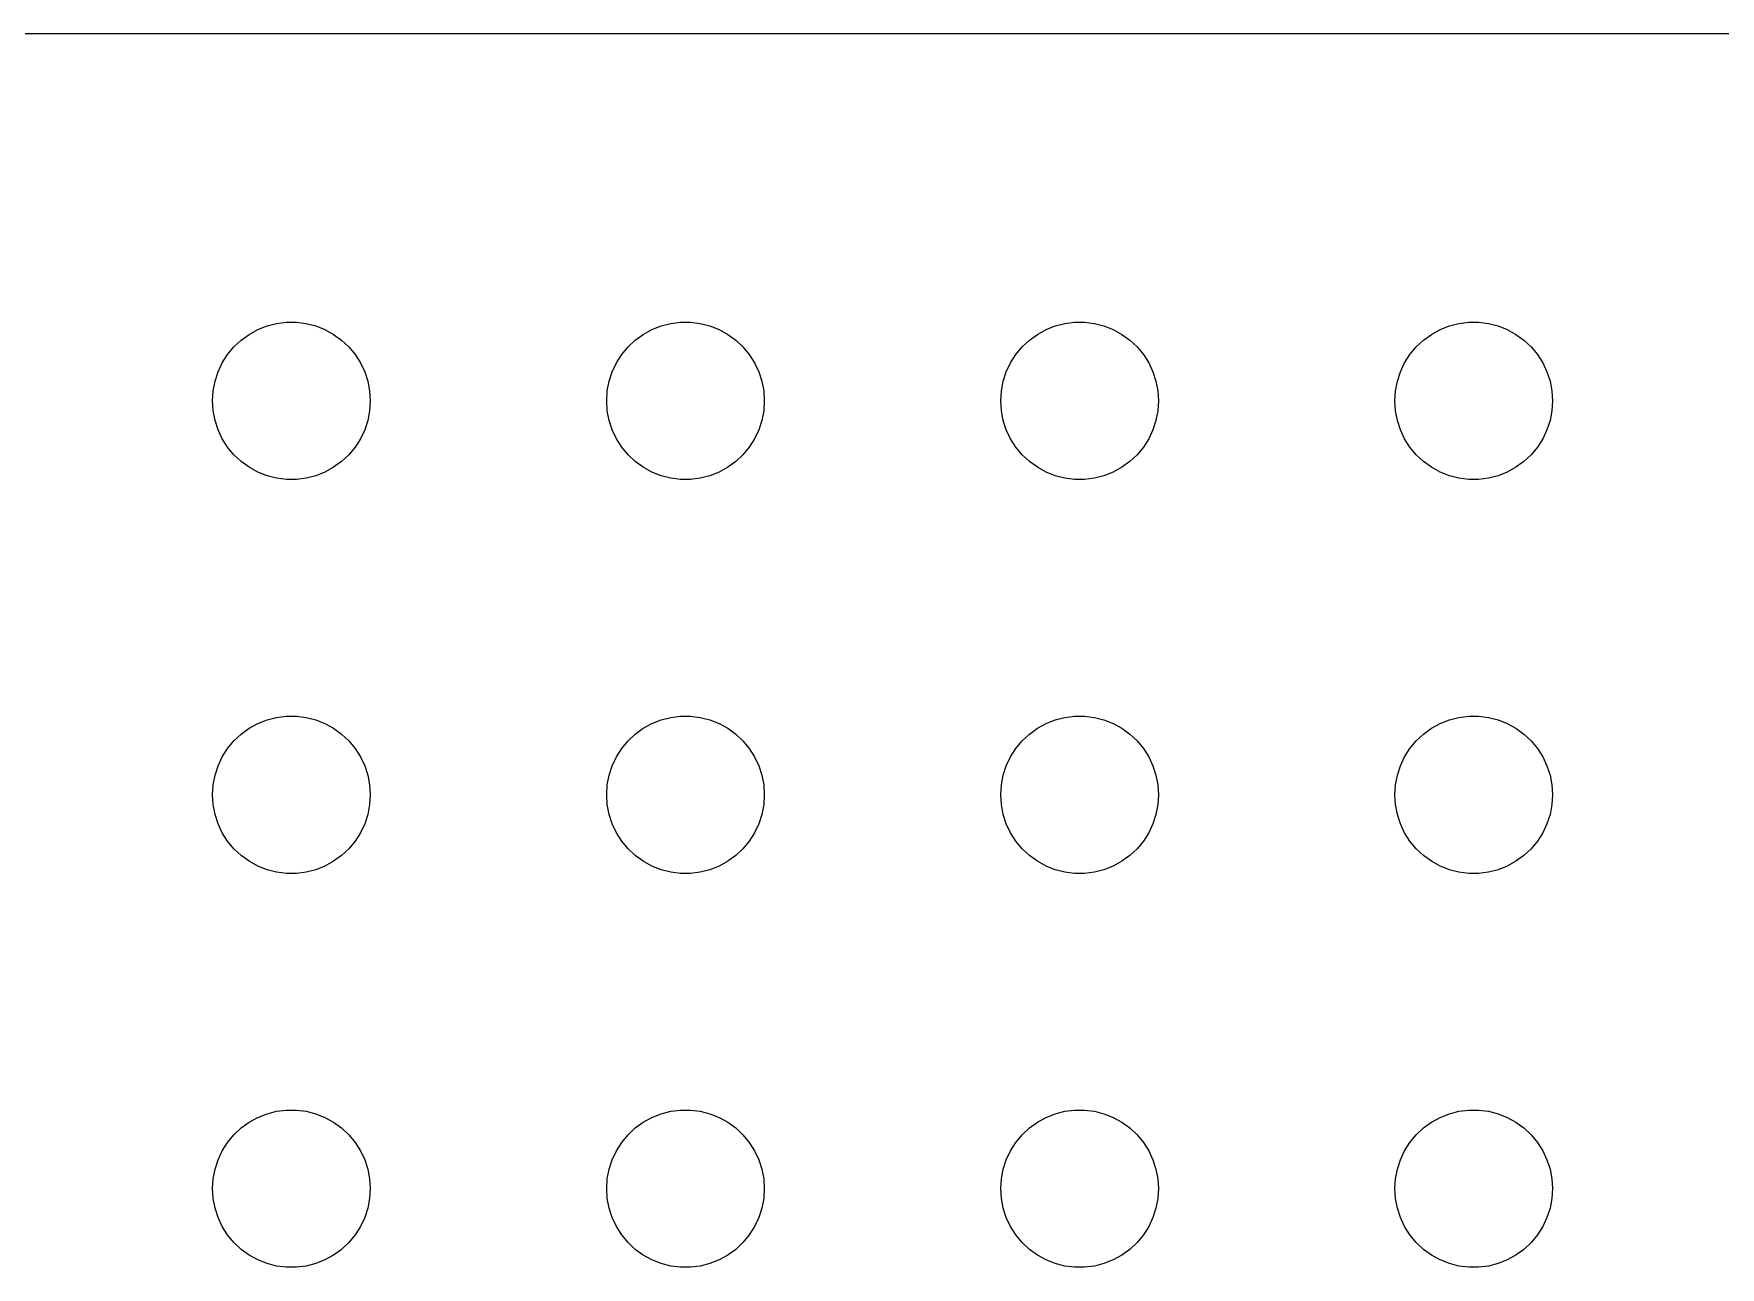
# Model space of a CAD drawing. Header units: metres. Extents: x -134 to 134, y 176 to 394.
# Drawn here: x -102.4 to -70.31, y 256.5 to 279.99 of the extents above; entities that cross this region are included whole.
import ezdxf

# ---------------------------------------------------------------- set-up
doc = ezdxf.new("R2010")
doc.units = ezdxf.units.M

msp = doc.modelspace()

# ---------------------------------------------------------------- linework, layer by layer
for p, q in [((129.814, 279.99), (-129.814, 279.99)), ((-98.1387, 274.357), (-97.9635, 274.427)), ((-97.9635, 274.427), (-97.7811, 274.473)), ((-97.7811, 274.473), (-97.5942, 274.497)), ((-97.5942, 274.497), (-97.4058, 274.497)), ((-97.4058, 274.497), (-97.2189, 274.473)), ((-97.2189, 274.473), (-97.0365, 274.427)), ((-97.0365, 274.427), (-96.8613, 274.357)), ((-90.6387, 274.357), (-90.4635, 274.427)), ((-90.4635, 274.427), (-90.2811, 274.473)), ((-90.2811, 274.473), (-90.0942, 274.497)), ((-90.0942, 274.497), (-89.9058, 274.497)), ((-89.9058, 274.497), (-89.7189, 274.473)), ((-89.7189, 274.473), (-89.5365, 274.427)), ((-89.5365, 274.427), (-89.3613, 274.357)), ((-83.1387, 274.357), (-82.9635, 274.427)), ((-82.9635, 274.427), (-82.7811, 274.473)), ((-82.7811, 274.473), (-82.5942, 274.497)), ((-82.5942, 274.497), (-82.4058, 274.497)), ((-82.4058, 274.497), (-82.2189, 274.473)), ((-82.2189, 274.473), (-82.0365, 274.427)), ((-82.0365, 274.427), (-81.8613, 274.357)), ((-75.6387, 274.357), (-75.4635, 274.427)), ((-75.4635, 274.427), (-75.2811, 274.473)), ((-75.2811, 274.473), (-75.0942, 274.497)), ((-75.0942, 274.497), (-74.9058, 274.497)), ((-74.9058, 274.497), (-74.7189, 274.473)), ((-74.7189, 274.473), (-74.5365, 274.427)), ((-74.5365, 274.427), (-74.3613, 274.357)), ((-98.5934, 274.027), (-98.4561, 274.156)), ((-98.4561, 274.156), (-98.3037, 274.266)), ((-98.3037, 274.266), (-98.1387, 274.357)), ((-96.8613, 274.357), (-96.6963, 274.266)), ((-96.6963, 274.266), (-96.5439, 274.156)), ((-96.5439, 274.156), (-96.4065, 274.027)), ((-91.0934, 274.027), (-90.9561, 274.156)), ((-90.9561, 274.156), (-90.8037, 274.266)), ((-90.8037, 274.266), (-90.6387, 274.357)), ((-89.3613, 274.357), (-89.1963, 274.266)), ((-89.1963, 274.266), (-89.0439, 274.156)), ((-89.0439, 274.156), (-88.9065, 274.027)), ((-83.5934, 274.027), (-83.4561, 274.156)), ((-83.4561, 274.156), (-83.3037, 274.266)), ((-83.3037, 274.266), (-83.1387, 274.357)), ((-81.8613, 274.357), (-81.6963, 274.266)), ((-81.6963, 274.266), (-81.5439, 274.156)), ((-81.5439, 274.156), (-81.4065, 274.027)), ((-76.0934, 274.027), (-75.9561, 274.156)), ((-75.9561, 274.156), (-75.8037, 274.266)), ((-75.8037, 274.266), (-75.6387, 274.357)), ((-74.3613, 274.357), (-74.1963, 274.266)), ((-74.1963, 274.266), (-74.0439, 274.156)), ((-74.0439, 274.156), (-73.9065, 274.027)), ((-98.8145, 273.723), (-98.7135, 273.882)), ((-98.7135, 273.882), (-98.5934, 274.027)), ((-96.4065, 274.027), (-96.2865, 273.882)), ((-96.2865, 273.882), (-96.1855, 273.723)), ((-91.3145, 273.723), (-91.2135, 273.882)), ((-91.2135, 273.882), (-91.0934, 274.027)), ((-88.9065, 274.027), (-88.7865, 273.882)), ((-88.7865, 273.882), (-88.6855, 273.723)), ((-83.8145, 273.723), (-83.7135, 273.882)), ((-83.7135, 273.882), (-83.5934, 274.027)), ((-81.4065, 274.027), (-81.2865, 273.882)), ((-81.2865, 273.882), (-81.1855, 273.723)), ((-76.3145, 273.723), (-76.2135, 273.882)), ((-76.2135, 273.882), (-76.0934, 274.027)), ((-73.9065, 274.027), (-73.7865, 273.882)), ((-73.7865, 273.882), (-73.6855, 273.723)), ((-98.9529, 273.373), (-98.8947, 273.552)), ((-98.8947, 273.552), (-98.8145, 273.723)), ((-96.1855, 273.723), (-96.1053, 273.552)), ((-96.1053, 273.552), (-96.0471, 273.373)), ((-91.4529, 273.373), (-91.3947, 273.552)), ((-91.3947, 273.552), (-91.3145, 273.723)), ((-88.6855, 273.723), (-88.6053, 273.552)), ((-88.6053, 273.552), (-88.5471, 273.373)), ((-83.9529, 273.373), (-83.8947, 273.552)), ((-83.8947, 273.552), (-83.8145, 273.723)), ((-81.1855, 273.723), (-81.1053, 273.552)), ((-81.1053, 273.552), (-81.0471, 273.373)), ((-76.4529, 273.373), (-76.3947, 273.552)), ((-76.3947, 273.552), (-76.3145, 273.723)), ((-73.6855, 273.723), (-73.6053, 273.552)), ((-73.6053, 273.552), (-73.5471, 273.373)), ((-99, 273), (-98.9882, 273.188)), ((-98.9882, 273.188), (-98.9529, 273.373)), ((-96.0471, 273.373), (-96.0118, 273.188)), ((-96.0118, 273.188), (-96, 273)), ((-91.5, 273), (-91.4882, 273.188)), ((-91.4882, 273.188), (-91.4529, 273.373)), ((-88.5471, 273.373), (-88.5118, 273.188)), ((-88.5118, 273.188), (-88.5, 273)), ((-84, 273), (-83.9882, 273.188)), ((-83.9882, 273.188), (-83.9529, 273.373)), ((-81.0471, 273.373), (-81.0118, 273.188)), ((-81.0118, 273.188), (-81, 273)), ((-76.5, 273), (-76.4882, 273.188)), ((-76.4882, 273.188), (-76.4529, 273.373)), ((-73.5471, 273.373), (-73.5118, 273.188)), ((-73.5118, 273.188), (-73.5, 273)), ((-98.9882, 272.812), (-99, 273)), ((-96, 273), (-96.0118, 272.812)), ((-91.4882, 272.812), (-91.5, 273)), ((-88.5, 273), (-88.5118, 272.812)), ((-83.9882, 272.812), (-84, 273)), ((-81, 273), (-81.0118, 272.812)), ((-76.4882, 272.812), (-76.5, 273)), ((-73.5, 273), (-73.5118, 272.812)), ((-98.9529, 272.627), (-98.9882, 272.812)), ((-98.8947, 272.448), (-98.9529, 272.627)), ((-96.0471, 272.627), (-96.1053, 272.448)), ((-96.0118, 272.812), (-96.0471, 272.627)), ((-91.4529, 272.627), (-91.4882, 272.812)), ((-91.3947, 272.448), (-91.4529, 272.627)), ((-88.5471, 272.627), (-88.6053, 272.448)), ((-88.5118, 272.812), (-88.5471, 272.627)), ((-83.9529, 272.627), (-83.9882, 272.812)), ((-83.8947, 272.448), (-83.9529, 272.627)), ((-81.0471, 272.627), (-81.1053, 272.448)), ((-81.0118, 272.812), (-81.0471, 272.627)), ((-76.4529, 272.627), (-76.4882, 272.812)), ((-76.3947, 272.448), (-76.4529, 272.627)), ((-73.5471, 272.627), (-73.6053, 272.448)), ((-73.5118, 272.812), (-73.5471, 272.627)), ((-98.8145, 272.277), (-98.8947, 272.448)), ((-98.7135, 272.118), (-98.8145, 272.277)), ((-96.1855, 272.277), (-96.2865, 272.118)), ((-96.1053, 272.448), (-96.1855, 272.277)), ((-91.3145, 272.277), (-91.3947, 272.448)), ((-91.2135, 272.118), (-91.3145, 272.277)), ((-88.6855, 272.277), (-88.7865, 272.118)), ((-88.6053, 272.448), (-88.6855, 272.277)), ((-83.8145, 272.277), (-83.8947, 272.448)), ((-83.7135, 272.118), (-83.8145, 272.277)), ((-81.1855, 272.277), (-81.2865, 272.118)), ((-81.1053, 272.448), (-81.1855, 272.277)), ((-76.3145, 272.277), (-76.3947, 272.448)), ((-76.2135, 272.118), (-76.3145, 272.277)), ((-73.6855, 272.277), (-73.7865, 272.118)), ((-73.6053, 272.448), (-73.6855, 272.277)), ((-98.5934, 271.973), (-98.7135, 272.118)), ((-98.4561, 271.844), (-98.5934, 271.973)), ((-96.4065, 271.973), (-96.5439, 271.844)), ((-96.2865, 272.118), (-96.4065, 271.973)), ((-91.0934, 271.973), (-91.2135, 272.118)), ((-90.9561, 271.844), (-91.0934, 271.973)), ((-88.9065, 271.973), (-89.0439, 271.844)), ((-88.7865, 272.118), (-88.9065, 271.973)), ((-83.5934, 271.973), (-83.7135, 272.118)), ((-83.4561, 271.844), (-83.5934, 271.973)), ((-81.4065, 271.973), (-81.5439, 271.844)), ((-81.2865, 272.118), (-81.4065, 271.973)), ((-76.0934, 271.973), (-76.2135, 272.118)), ((-75.9561, 271.844), (-76.0934, 271.973)), ((-73.9065, 271.973), (-74.0439, 271.844)), ((-73.7865, 272.118), (-73.9065, 271.973)), ((-98.3037, 271.734), (-98.4561, 271.844)), ((-98.1387, 271.643), (-98.3037, 271.734)), ((-97.9635, 271.573), (-98.1387, 271.643)), ((-97.7811, 271.527), (-97.9635, 271.573)), ((-97.0365, 271.573), (-97.2189, 271.527)), ((-96.8613, 271.643), (-97.0365, 271.573)), ((-96.6963, 271.734), (-96.8613, 271.643)), ((-96.5439, 271.844), (-96.6963, 271.734)), ((-90.8037, 271.734), (-90.9561, 271.844)), ((-90.6387, 271.643), (-90.8037, 271.734)), ((-90.4635, 271.573), (-90.6387, 271.643)), ((-90.2811, 271.527), (-90.4635, 271.573)), ((-89.5365, 271.573), (-89.7189, 271.527)), ((-89.3613, 271.643), (-89.5365, 271.573)), ((-89.1963, 271.734), (-89.3613, 271.643)), ((-89.0439, 271.844), (-89.1963, 271.734)), ((-83.3037, 271.734), (-83.4561, 271.844)), ((-83.1387, 271.643), (-83.3037, 271.734)), ((-82.9635, 271.573), (-83.1387, 271.643)), ((-82.7811, 271.527), (-82.9635, 271.573)), ((-82.0365, 271.573), (-82.2189, 271.527)), ((-81.8613, 271.643), (-82.0365, 271.573)), ((-81.6963, 271.734), (-81.8613, 271.643)), ((-81.5439, 271.844), (-81.6963, 271.734)), ((-75.8037, 271.734), (-75.9561, 271.844)), ((-75.6387, 271.643), (-75.8037, 271.734)), ((-75.4635, 271.573), (-75.6387, 271.643)), ((-75.2811, 271.527), (-75.4635, 271.573)), ((-74.5365, 271.573), (-74.7189, 271.527)), ((-74.3613, 271.643), (-74.5365, 271.573)), ((-74.1963, 271.734), (-74.3613, 271.643)), ((-74.0439, 271.844), (-74.1963, 271.734)), ((-97.5942, 271.503), (-97.7811, 271.527)), ((-97.4058, 271.503), (-97.5942, 271.503)), ((-97.2189, 271.527), (-97.4058, 271.503)), ((-90.0942, 271.503), (-90.2811, 271.527)), ((-89.9058, 271.503), (-90.0942, 271.503)), ((-89.7189, 271.527), (-89.9058, 271.503)), ((-82.5942, 271.503), (-82.7811, 271.527)), ((-82.4058, 271.503), (-82.5942, 271.503)), ((-82.2189, 271.527), (-82.4058, 271.503)), ((-75.0942, 271.503), (-75.2811, 271.527)), ((-74.9058, 271.503), (-75.0942, 271.503)), ((-74.7189, 271.527), (-74.9058, 271.503)), ((-98.4561, 266.656), (-98.3037, 266.766)), ((-98.3037, 266.766), (-98.1387, 266.857)), ((-98.1387, 266.857), (-97.9635, 266.927)), ((-97.9635, 266.927), (-97.7811, 266.973)), ((-97.7811, 266.973), (-97.5942, 266.997)), ((-97.5942, 266.997), (-97.4058, 266.997)), ((-97.4058, 266.997), (-97.2189, 266.973)), ((-97.2189, 266.973), (-97.0365, 266.927)), ((-97.0365, 266.927), (-96.8613, 266.857)), ((-96.8613, 266.857), (-96.6963, 266.766)), ((-96.6963, 266.766), (-96.5439, 266.656)), ((-90.9561, 266.656), (-90.8037, 266.766)), ((-90.8037, 266.766), (-90.6387, 266.857)), ((-90.6387, 266.857), (-90.4635, 266.927)), ((-90.4635, 266.927), (-90.2811, 266.973)), ((-90.2811, 266.973), (-90.0942, 266.997)), ((-90.0942, 266.997), (-89.9058, 266.997)), ((-89.9058, 266.997), (-89.7189, 266.973)), ((-89.7189, 266.973), (-89.5365, 266.927)), ((-89.5365, 266.927), (-89.3613, 266.857)), ((-89.3613, 266.857), (-89.1963, 266.766)), ((-89.1963, 266.766), (-89.0439, 266.656)), ((-83.4561, 266.656), (-83.3037, 266.766)), ((-83.3037, 266.766), (-83.1387, 266.857)), ((-83.1387, 266.857), (-82.9635, 266.927)), ((-82.9635, 266.927), (-82.7811, 266.973)), ((-82.7811, 266.973), (-82.5942, 266.997)), ((-82.5942, 266.997), (-82.4058, 266.997)), ((-82.4058, 266.997), (-82.2189, 266.973)), ((-82.2189, 266.973), (-82.0365, 266.927)), ((-82.0365, 266.927), (-81.8613, 266.857)), ((-81.8613, 266.857), (-81.6963, 266.766)), ((-81.6963, 266.766), (-81.5439, 266.656)), ((-75.9561, 266.656), (-75.8037, 266.766)), ((-75.8037, 266.766), (-75.6387, 266.857)), ((-75.6387, 266.857), (-75.4635, 266.927)), ((-75.4635, 266.927), (-75.2811, 266.973)), ((-75.2811, 266.973), (-75.0942, 266.997)), ((-75.0942, 266.997), (-74.9058, 266.997)), ((-74.9058, 266.997), (-74.7189, 266.973)), ((-74.7189, 266.973), (-74.5365, 266.927)), ((-74.5365, 266.927), (-74.3613, 266.857)), ((-74.3613, 266.857), (-74.1963, 266.766)), ((-74.1963, 266.766), (-74.0439, 266.656)), ((-98.7135, 266.382), (-98.5934, 266.527)), ((-98.5934, 266.527), (-98.4561, 266.656)), ((-96.5439, 266.656), (-96.4065, 266.527)), ((-96.4065, 266.527), (-96.2865, 266.382)), ((-91.2135, 266.382), (-91.0934, 266.527)), ((-91.0934, 266.527), (-90.9561, 266.656)), ((-89.0439, 266.656), (-88.9065, 266.527)), ((-88.9065, 266.527), (-88.7865, 266.382)), ((-83.7135, 266.382), (-83.5934, 266.527)), ((-83.5934, 266.527), (-83.4561, 266.656)), ((-81.5439, 266.656), (-81.4065, 266.527)), ((-81.4065, 266.527), (-81.2865, 266.382)), ((-76.2135, 266.382), (-76.0934, 266.527)), ((-76.0934, 266.527), (-75.9561, 266.656)), ((-74.0439, 266.656), (-73.9065, 266.527)), ((-73.9065, 266.527), (-73.7865, 266.382)), ((-98.8947, 266.052), (-98.8145, 266.223)), ((-98.8145, 266.223), (-98.7135, 266.382)), ((-96.2865, 266.382), (-96.1855, 266.223)), ((-96.1855, 266.223), (-96.1053, 266.052)), ((-91.3947, 266.052), (-91.3145, 266.223)), ((-91.3145, 266.223), (-91.2135, 266.382)), ((-88.7865, 266.382), (-88.6855, 266.223)), ((-88.6855, 266.223), (-88.6053, 266.052)), ((-83.8947, 266.052), (-83.8145, 266.223)), ((-83.8145, 266.223), (-83.7135, 266.382)), ((-81.2865, 266.382), (-81.1855, 266.223)), ((-81.1855, 266.223), (-81.1053, 266.052)), ((-76.3947, 266.052), (-76.3145, 266.223)), ((-76.3145, 266.223), (-76.2135, 266.382)), ((-73.7865, 266.382), (-73.6855, 266.223)), ((-73.6855, 266.223), (-73.6053, 266.052)), ((-98.9882, 265.688), (-98.9529, 265.873)), ((-98.9529, 265.873), (-98.8947, 266.052)), ((-96.1053, 266.052), (-96.0471, 265.873)), ((-96.0471, 265.873), (-96.0118, 265.688)), ((-91.4882, 265.688), (-91.4529, 265.873)), ((-91.4529, 265.873), (-91.3947, 266.052)), ((-88.6053, 266.052), (-88.5471, 265.873)), ((-88.5471, 265.873), (-88.5118, 265.688)), ((-83.9882, 265.688), (-83.9529, 265.873)), ((-83.9529, 265.873), (-83.8947, 266.052)), ((-81.1053, 266.052), (-81.0471, 265.873)), ((-81.0471, 265.873), (-81.0118, 265.688)), ((-76.4882, 265.688), (-76.4529, 265.873)), ((-76.4529, 265.873), (-76.3947, 266.052)), ((-73.6053, 266.052), (-73.5471, 265.873)), ((-73.5471, 265.873), (-73.5118, 265.688)), ((-99, 265.5), (-98.9882, 265.688)), ((-98.9882, 265.312), (-99, 265.5)), ((-96.0118, 265.688), (-96, 265.5)), ((-96, 265.5), (-96.0118, 265.312)), ((-91.5, 265.5), (-91.4882, 265.688)), ((-91.4882, 265.312), (-91.5, 265.5)), ((-88.5118, 265.688), (-88.5, 265.5)), ((-88.5, 265.5), (-88.5118, 265.312)), ((-84, 265.5), (-83.9882, 265.688)), ((-83.9882, 265.312), (-84, 265.5)), ((-81.0118, 265.688), (-81, 265.5)), ((-81, 265.5), (-81.0118, 265.312)), ((-76.5, 265.5), (-76.4882, 265.688)), ((-76.4882, 265.312), (-76.5, 265.5)), ((-73.5118, 265.688), (-73.5, 265.5)), ((-73.5, 265.5), (-73.5118, 265.312)), ((-98.9529, 265.127), (-98.9882, 265.312)), ((-98.8947, 264.948), (-98.9529, 265.127)), ((-96.0471, 265.127), (-96.1053, 264.948)), ((-96.0118, 265.312), (-96.0471, 265.127)), ((-91.4529, 265.127), (-91.4882, 265.312)), ((-91.3947, 264.948), (-91.4529, 265.127)), ((-88.5471, 265.127), (-88.6053, 264.948)), ((-88.5118, 265.312), (-88.5471, 265.127)), ((-83.9529, 265.127), (-83.9882, 265.312)), ((-83.8947, 264.948), (-83.9529, 265.127)), ((-81.0471, 265.127), (-81.1053, 264.948)), ((-81.0118, 265.312), (-81.0471, 265.127)), ((-76.4529, 265.127), (-76.4882, 265.312)), ((-76.3947, 264.948), (-76.4529, 265.127)), ((-73.5471, 265.127), (-73.6053, 264.948)), ((-73.5118, 265.312), (-73.5471, 265.127)), ((-98.8145, 264.777), (-98.8947, 264.948)), ((-96.1053, 264.948), (-96.1855, 264.777)), ((-91.3145, 264.777), (-91.3947, 264.948)), ((-88.6053, 264.948), (-88.6855, 264.777)), ((-83.8145, 264.777), (-83.8947, 264.948)), ((-81.1053, 264.948), (-81.1855, 264.777)), ((-76.3145, 264.777), (-76.3947, 264.948)), ((-73.6053, 264.948), (-73.6855, 264.777)), ((-98.7135, 264.618), (-98.8145, 264.777)), ((-98.5934, 264.473), (-98.7135, 264.618)), ((-96.2865, 264.618), (-96.4065, 264.473)), ((-96.1855, 264.777), (-96.2865, 264.618)), ((-91.2135, 264.618), (-91.3145, 264.777)), ((-91.0934, 264.473), (-91.2135, 264.618)), ((-88.7865, 264.618), (-88.9065, 264.473)), ((-88.6855, 264.777), (-88.7865, 264.618)), ((-83.7135, 264.618), (-83.8145, 264.777)), ((-83.5934, 264.473), (-83.7135, 264.618)), ((-81.2865, 264.618), (-81.4065, 264.473)), ((-81.1855, 264.777), (-81.2865, 264.618)), ((-76.2135, 264.618), (-76.3145, 264.777)), ((-76.0934, 264.473), (-76.2135, 264.618)), ((-73.7865, 264.618), (-73.9065, 264.473)), ((-73.6855, 264.777), (-73.7865, 264.618)), ((-98.4561, 264.344), (-98.5934, 264.473)), ((-98.3037, 264.234), (-98.4561, 264.344)), ((-98.1387, 264.143), (-98.3037, 264.234)), ((-96.6963, 264.234), (-96.8613, 264.143)), ((-96.5439, 264.344), (-96.6963, 264.234)), ((-96.4065, 264.473), (-96.5439, 264.344)), ((-90.9561, 264.344), (-91.0934, 264.473)), ((-90.8037, 264.234), (-90.9561, 264.344)), ((-90.6387, 264.143), (-90.8037, 264.234)), ((-89.1963, 264.234), (-89.3613, 264.143)), ((-89.0439, 264.344), (-89.1963, 264.234)), ((-88.9065, 264.473), (-89.0439, 264.344)), ((-83.4561, 264.344), (-83.5934, 264.473)), ((-83.3037, 264.234), (-83.4561, 264.344)), ((-83.1387, 264.143), (-83.3037, 264.234)), ((-81.6963, 264.234), (-81.8613, 264.143)), ((-81.5439, 264.344), (-81.6963, 264.234)), ((-81.4065, 264.473), (-81.5439, 264.344)), ((-75.9561, 264.344), (-76.0934, 264.473)), ((-75.8037, 264.234), (-75.9561, 264.344)), ((-75.6387, 264.143), (-75.8037, 264.234)), ((-74.1963, 264.234), (-74.3613, 264.143)), ((-74.0439, 264.344), (-74.1963, 264.234)), ((-73.9065, 264.473), (-74.0439, 264.344)), ((-97.9635, 264.073), (-98.1387, 264.143)), ((-97.7811, 264.027), (-97.9635, 264.073)), ((-97.5942, 264.003), (-97.7811, 264.027)), ((-97.4058, 264.003), (-97.5942, 264.003)), ((-97.2189, 264.027), (-97.4058, 264.003)), ((-97.0365, 264.073), (-97.2189, 264.027)), ((-96.8613, 264.143), (-97.0365, 264.073)), ((-90.4635, 264.073), (-90.6387, 264.143)), ((-90.2811, 264.027), (-90.4635, 264.073)), ((-90.0942, 264.003), (-90.2811, 264.027)), ((-89.9058, 264.003), (-90.0942, 264.003)), ((-89.7189, 264.027), (-89.9058, 264.003)), ((-89.5365, 264.073), (-89.7189, 264.027)), ((-89.3613, 264.143), (-89.5365, 264.073)), ((-82.9635, 264.073), (-83.1387, 264.143)), ((-82.7811, 264.027), (-82.9635, 264.073)), ((-82.5942, 264.003), (-82.7811, 264.027)), ((-82.4058, 264.003), (-82.5942, 264.003)), ((-82.2189, 264.027), (-82.4058, 264.003)), ((-82.0365, 264.073), (-82.2189, 264.027)), ((-81.8613, 264.143), (-82.0365, 264.073)), ((-75.4635, 264.073), (-75.6387, 264.143)), ((-75.2811, 264.027), (-75.4635, 264.073)), ((-75.0942, 264.003), (-75.2811, 264.027)), ((-74.9058, 264.003), (-75.0942, 264.003)), ((-74.7189, 264.027), (-74.9058, 264.003)), ((-74.5365, 264.073), (-74.7189, 264.027)), ((-74.3613, 264.143), (-74.5365, 264.073)), ((-98.3037, 259.266), (-98.1387, 259.357)), ((-98.1387, 259.357), (-97.9635, 259.427)), ((-97.9635, 259.427), (-97.7811, 259.473)), ((-97.7811, 259.473), (-97.5942, 259.497)), ((-97.5942, 259.497), (-97.4058, 259.497)), ((-97.4058, 259.497), (-97.2189, 259.473)), ((-97.2189, 259.473), (-97.0365, 259.427)), ((-97.0365, 259.427), (-96.8613, 259.357)), ((-96.8613, 259.357), (-96.6963, 259.266)), ((-90.8037, 259.266), (-90.6387, 259.357)), ((-90.6387, 259.357), (-90.4635, 259.427)), ((-90.4635, 259.427), (-90.2811, 259.473)), ((-90.2811, 259.473), (-90.0942, 259.497)), ((-90.0942, 259.497), (-89.9058, 259.497)), ((-89.9058, 259.497), (-89.7189, 259.473)), ((-89.7189, 259.473), (-89.5365, 259.427)), ((-89.5365, 259.427), (-89.3613, 259.357)), ((-89.3613, 259.357), (-89.1963, 259.266)), ((-83.3037, 259.266), (-83.1387, 259.357)), ((-83.1387, 259.357), (-82.9635, 259.427)), ((-82.9635, 259.427), (-82.7811, 259.473)), ((-82.7811, 259.473), (-82.5942, 259.497)), ((-82.5942, 259.497), (-82.4058, 259.497)), ((-82.4058, 259.497), (-82.2189, 259.473)), ((-82.2189, 259.473), (-82.0365, 259.427)), ((-82.0365, 259.427), (-81.8613, 259.357)), ((-81.8613, 259.357), (-81.6963, 259.266)), ((-75.8037, 259.266), (-75.6387, 259.357)), ((-75.6387, 259.357), (-75.4635, 259.427)), ((-75.4635, 259.427), (-75.2811, 259.473)), ((-75.2811, 259.473), (-75.0942, 259.497)), ((-75.0942, 259.497), (-74.9058, 259.497)), ((-74.9058, 259.497), (-74.7189, 259.473)), ((-74.7189, 259.473), (-74.5365, 259.427)), ((-74.5365, 259.427), (-74.3613, 259.357)), ((-74.3613, 259.357), (-74.1963, 259.266)), ((-98.7135, 258.882), (-98.5934, 259.027)), ((-98.5934, 259.027), (-98.4561, 259.156)), ((-98.4561, 259.156), (-98.3037, 259.266)), ((-96.6963, 259.266), (-96.5439, 259.156)), ((-96.5439, 259.156), (-96.4065, 259.027)), ((-96.4065, 259.027), (-96.2865, 258.882)), ((-91.2135, 258.882), (-91.0934, 259.027)), ((-91.0934, 259.027), (-90.9561, 259.156)), ((-90.9561, 259.156), (-90.8037, 259.266)), ((-89.1963, 259.266), (-89.0439, 259.156)), ((-89.0439, 259.156), (-88.9065, 259.027)), ((-88.9065, 259.027), (-88.7865, 258.882)), ((-83.7135, 258.882), (-83.5934, 259.027)), ((-83.5934, 259.027), (-83.4561, 259.156)), ((-83.4561, 259.156), (-83.3037, 259.266)), ((-81.6963, 259.266), (-81.5439, 259.156)), ((-81.5439, 259.156), (-81.4065, 259.027)), ((-81.4065, 259.027), (-81.2865, 258.882)), ((-76.2135, 258.882), (-76.0934, 259.027)), ((-76.0934, 259.027), (-75.9561, 259.156)), ((-75.9561, 259.156), (-75.8037, 259.266)), ((-74.1963, 259.266), (-74.0439, 259.156)), ((-74.0439, 259.156), (-73.9065, 259.027)), ((-73.9065, 259.027), (-73.7865, 258.882)), ((-98.8947, 258.552), (-98.8145, 258.723)), ((-98.8145, 258.723), (-98.7135, 258.882)), ((-96.2865, 258.882), (-96.1855, 258.723)), ((-96.1855, 258.723), (-96.1053, 258.552)), ((-91.3947, 258.552), (-91.3145, 258.723)), ((-91.3145, 258.723), (-91.2135, 258.882)), ((-88.7865, 258.882), (-88.6855, 258.723)), ((-88.6855, 258.723), (-88.6053, 258.552)), ((-83.8947, 258.552), (-83.8145, 258.723)), ((-83.8145, 258.723), (-83.7135, 258.882)), ((-81.2865, 258.882), (-81.1855, 258.723)), ((-81.1855, 258.723), (-81.1053, 258.552)), ((-76.3947, 258.552), (-76.3145, 258.723)), ((-76.3145, 258.723), (-76.2135, 258.882)), ((-73.7865, 258.882), (-73.6855, 258.723)), ((-73.6855, 258.723), (-73.6053, 258.552)), ((-98.9529, 258.373), (-98.8947, 258.552)), ((-96.1053, 258.552), (-96.0471, 258.373)), ((-91.4529, 258.373), (-91.3947, 258.552)), ((-88.6053, 258.552), (-88.5471, 258.373)), ((-83.9529, 258.373), (-83.8947, 258.552)), ((-81.1053, 258.552), (-81.0471, 258.373)), ((-76.4529, 258.373), (-76.3947, 258.552)), ((-73.6053, 258.552), (-73.5471, 258.373)), ((-99, 258), (-98.9882, 258.188)), ((-98.9882, 258.188), (-98.9529, 258.373)), ((-96.0471, 258.373), (-96.0118, 258.188)), ((-96.0118, 258.188), (-96, 258)), ((-91.5, 258), (-91.4882, 258.188)), ((-91.4882, 258.188), (-91.4529, 258.373)), ((-88.5471, 258.373), (-88.5118, 258.188)), ((-88.5118, 258.188), (-88.5, 258)), ((-84, 258), (-83.9882, 258.188)), ((-83.9882, 258.188), (-83.9529, 258.373)), ((-81.0471, 258.373), (-81.0118, 258.188)), ((-81.0118, 258.188), (-81, 258)), ((-76.5, 258), (-76.4882, 258.188)), ((-76.4882, 258.188), (-76.4529, 258.373)), ((-73.5471, 258.373), (-73.5118, 258.188)), ((-73.5118, 258.188), (-73.5, 258)), ((-98.9882, 257.812), (-99, 258)), ((-98.9529, 257.627), (-98.9882, 257.812)), ((-96.0118, 257.812), (-96.0471, 257.627)), ((-96, 258), (-96.0118, 257.812)), ((-91.4882, 257.812), (-91.5, 258)), ((-91.4529, 257.627), (-91.4882, 257.812)), ((-88.5118, 257.812), (-88.5471, 257.627)), ((-88.5, 258), (-88.5118, 257.812)), ((-83.9882, 257.812), (-84, 258)), ((-83.9529, 257.627), (-83.9882, 257.812)), ((-81.0118, 257.812), (-81.0471, 257.627)), ((-81, 258), (-81.0118, 257.812)), ((-76.4882, 257.812), (-76.5, 258)), ((-76.4529, 257.627), (-76.4882, 257.812)), ((-73.5118, 257.812), (-73.5471, 257.627)), ((-73.5, 258), (-73.5118, 257.812)), ((-98.8947, 257.448), (-98.9529, 257.627)), ((-98.8145, 257.277), (-98.8947, 257.448)), ((-96.1053, 257.448), (-96.1855, 257.277)), ((-96.0471, 257.627), (-96.1053, 257.448)), ((-91.3947, 257.448), (-91.4529, 257.627)), ((-91.3145, 257.277), (-91.3947, 257.448)), ((-88.6053, 257.448), (-88.6855, 257.277)), ((-88.5471, 257.627), (-88.6053, 257.448)), ((-83.8947, 257.448), (-83.9529, 257.627)), ((-83.8145, 257.277), (-83.8947, 257.448)), ((-81.1053, 257.448), (-81.1855, 257.277)), ((-81.0471, 257.627), (-81.1053, 257.448)), ((-76.3947, 257.448), (-76.4529, 257.627)), ((-76.3145, 257.277), (-76.3947, 257.448)), ((-73.6053, 257.448), (-73.6855, 257.277)), ((-73.5471, 257.627), (-73.6053, 257.448)), ((-98.7135, 257.118), (-98.8145, 257.277)), ((-98.5934, 256.973), (-98.7135, 257.118)), ((-96.2865, 257.118), (-96.4065, 256.973)), ((-96.1855, 257.277), (-96.2865, 257.118)), ((-91.2135, 257.118), (-91.3145, 257.277)), ((-91.0934, 256.973), (-91.2135, 257.118)), ((-88.7865, 257.118), (-88.9065, 256.973)), ((-88.6855, 257.277), (-88.7865, 257.118)), ((-83.7135, 257.118), (-83.8145, 257.277)), ((-83.5934, 256.973), (-83.7135, 257.118)), ((-81.2865, 257.118), (-81.4065, 256.973)), ((-81.1855, 257.277), (-81.2865, 257.118)), ((-76.2135, 257.118), (-76.3145, 257.277)), ((-76.0934, 256.973), (-76.2135, 257.118)), ((-73.7865, 257.118), (-73.9065, 256.973)), ((-73.6855, 257.277), (-73.7865, 257.118)), ((-98.4561, 256.844), (-98.5934, 256.973)), ((-98.3037, 256.734), (-98.4561, 256.844)), ((-96.5439, 256.844), (-96.6963, 256.734)), ((-96.4065, 256.973), (-96.5439, 256.844)), ((-90.9561, 256.844), (-91.0934, 256.973)), ((-90.8037, 256.734), (-90.9561, 256.844)), ((-89.0439, 256.844), (-89.1963, 256.734)), ((-88.9065, 256.973), (-89.0439, 256.844)), ((-83.4561, 256.844), (-83.5934, 256.973)), ((-83.3037, 256.734), (-83.4561, 256.844)), ((-81.5439, 256.844), (-81.6963, 256.734)), ((-81.4065, 256.973), (-81.5439, 256.844)), ((-75.9561, 256.844), (-76.0934, 256.973)), ((-75.8037, 256.734), (-75.9561, 256.844)), ((-74.0439, 256.844), (-74.1963, 256.734)), ((-73.9065, 256.973), (-74.0439, 256.844)), ((-98.1387, 256.643), (-98.3037, 256.734)), ((-97.9635, 256.573), (-98.1387, 256.643)), ((-97.7811, 256.527), (-97.9635, 256.573)), ((-97.5942, 256.503), (-97.7811, 256.527)), ((-97.4058, 256.503), (-97.5942, 256.503)), ((-97.2189, 256.527), (-97.4058, 256.503)), ((-97.0365, 256.573), (-97.2189, 256.527)), ((-96.8613, 256.643), (-97.0365, 256.573)), ((-96.6963, 256.734), (-96.8613, 256.643)), ((-90.6387, 256.643), (-90.8037, 256.734)), ((-90.4635, 256.573), (-90.6387, 256.643)), ((-90.2811, 256.527), (-90.4635, 256.573)), ((-90.0942, 256.503), (-90.2811, 256.527)), ((-89.9058, 256.503), (-90.0942, 256.503)), ((-89.7189, 256.527), (-89.9058, 256.503)), ((-89.5365, 256.573), (-89.7189, 256.527)), ((-89.3613, 256.643), (-89.5365, 256.573)), ((-89.1963, 256.734), (-89.3613, 256.643)), ((-83.1387, 256.643), (-83.3037, 256.734)), ((-82.9635, 256.573), (-83.1387, 256.643)), ((-82.7811, 256.527), (-82.9635, 256.573)), ((-82.5942, 256.503), (-82.7811, 256.527)), ((-82.4058, 256.503), (-82.5942, 256.503)), ((-82.2189, 256.527), (-82.4058, 256.503)), ((-82.0365, 256.573), (-82.2189, 256.527)), ((-81.8613, 256.643), (-82.0365, 256.573)), ((-81.6963, 256.734), (-81.8613, 256.643)), ((-75.6387, 256.643), (-75.8037, 256.734)), ((-75.4635, 256.573), (-75.6387, 256.643)), ((-75.2811, 256.527), (-75.4635, 256.573)), ((-75.0942, 256.503), (-75.2811, 256.527)), ((-74.9058, 256.503), (-75.0942, 256.503)), ((-74.7189, 256.527), (-74.9058, 256.503)), ((-74.5365, 256.573), (-74.7189, 256.527)), ((-74.3613, 256.643), (-74.5365, 256.573)), ((-74.1963, 256.734), (-74.3613, 256.643))]:
    msp.add_line(p, q)

doc.saveas('drawing.dxf')
